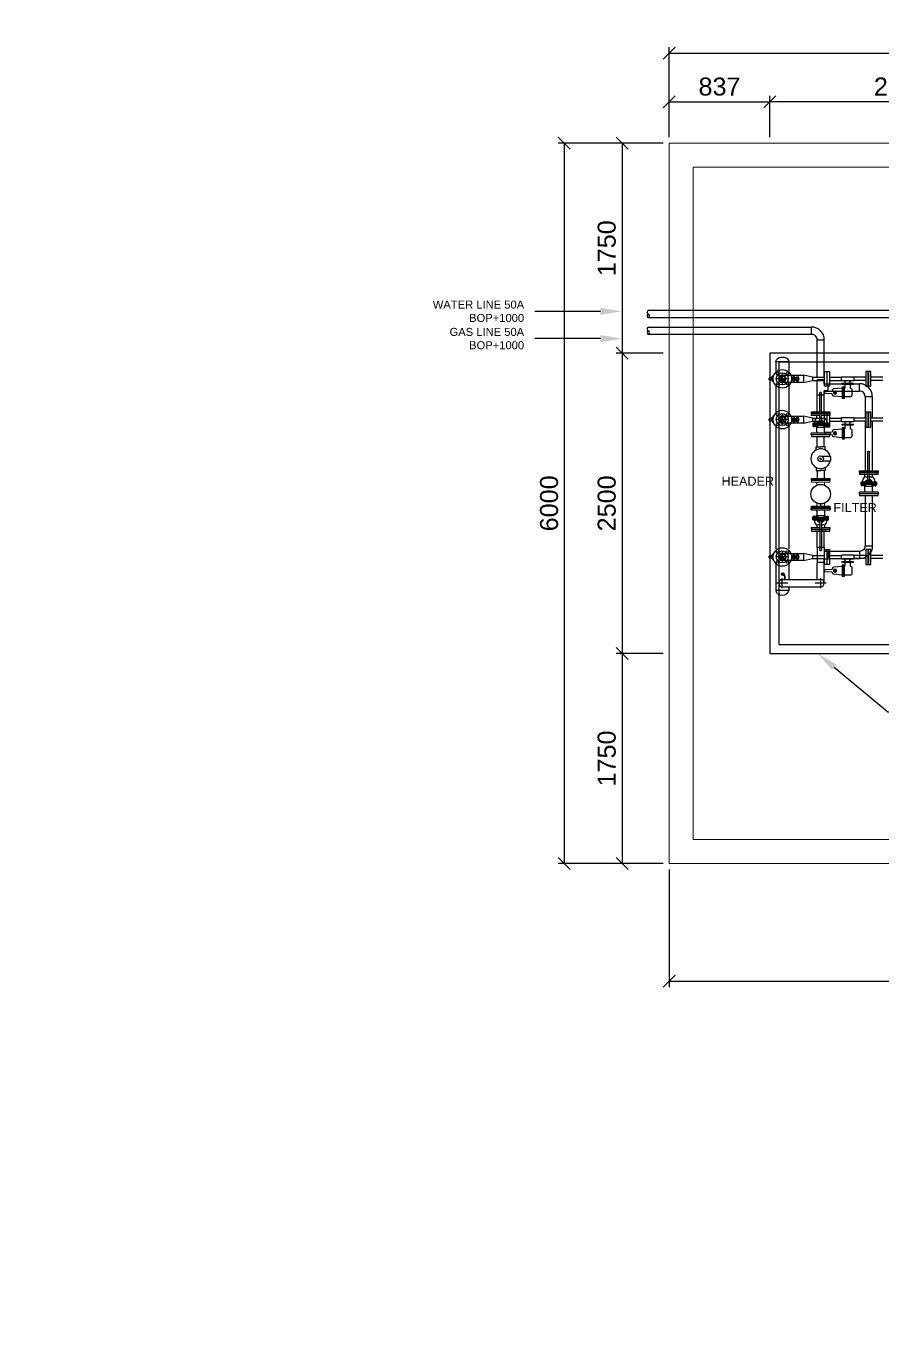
# Model space of a CAD drawing. Extents: x -1041800 to 1211622, y -13029 to 106851.
# Drawn here: x 54158 to 61292, y 14669 to 25609 of the extents above; entities that cross this region are included whole.
import ezdxf
from ezdxf import colors
from ezdxf.entities.mleader import LeaderData, LeaderLine
from ezdxf.math import Vec2, Vec3

# ---------------------------------------------------------------- set-up
doc = ezdxf.new("R2010")
doc.units = 0
doc.header["$MEASUREMENT"] = 0
doc.layers.get('0').update_dxf_attribs({"lineweight": 5})
for name, color, linetype in [('EQUIPMENT', 6, 'Continuous'), ('FF WATER', 72, 'Continuous'), ('VAN', 7, 'Continuous')]:
    doc.layers.add(name, color=color, linetype=linetype)
for name, color, linetype, lineweight in [('LIQUID', 5, 'Continuous', 30), ('SUPPORT', 251, 'Continuous', 5), ('VAPORRIZER', 2, 'Continuous', 30)]:
    doc.layers.add(name, color=color, linetype=linetype, lineweight=lineweight)
doc.styles.get("Standard").update_dxf_attribs({"font": 'arial.ttf'})
doc.dimstyles.new('TL100', dxfattribs={"dimscale": 0, "dimtxt": 200, "dimasz": 100, "dimexe": 50, "dimexo": 50, "dimgap": 50, "dimtad": 1, "dimdec": 0, "dimtxsty": 'Standard', "dimblk": 'OBLIQUE', "dimcen": 2.5, "dimclrd": 6, "dimclre": 6, "dimclrt": 3, "dimadec": 0, "dimazin": 0, "dimtfac": 1, "dimtdec": 0, "dimtmove": 0, "dimatfit": 3, "dimldrblk": 'OBLIQUE', "dimfxl": 1, "dimarcsym": 0})

# ---------------------------------------------------------------- blocks, each defined once
blk = doc.blocks.new('_Oblique')
at = {"color": 0, "linetype": 'ByBlock', "lineweight": -2}
blk.add_line((-0.5, -0.5), (0.5, 0.5), dxfattribs=at)
blk = doc.blocks.new('*D181')
at = {"layer": 'Defpoints', "color": 0, "transparency": 16777216}
for p in [(71514, 25384), (59514, 24635), (71514, 24385)]:
    blk.add_point(p, dxfattribs=at)
at = {"layer": 'VAN', "color": 6, "lineweight": -2, "transparency": 16777216}
for p, q in [((59514, 24685), (59514, 25434)), ((59514, 25384), (71514, 25384)), ((71514, 24435), (71514, 25434))]:
    blk.add_line(p, q, dxfattribs=at)
at = {"layer": 'VAN', "color": 6, "lineweight": -2, "transparency": 16777216, "xscale": 100, "yscale": 100, "zscale": 100, "rotation": 180}
blk.add_blockref('_Oblique', (59514, 25384), dxfattribs=at)
at = {"layer": 'VAN', "color": 6, "lineweight": -2, "transparency": 16777216, "xscale": 100, "yscale": 100, "zscale": 100}
blk.add_blockref('_Oblique', (71514, 25384), dxfattribs=at)
at = {"layer": 'VAN', "color": 3, "transparency": 16777216, "insert": (65514, 25511), "char_height": 150, "attachment_point": 5}
blk.add_mtext('12000', dxfattribs=at)
blk = doc.blocks.new('*D188')
at = {"layer": 'Defpoints', "color": 0, "transparency": 16777216}
for p in [(60351, 24979), (59514, 24635), (60351, 24635)]:
    blk.add_point(p, dxfattribs=at)
at = {"layer": 'VAN', "color": 6, "lineweight": -2, "transparency": 16777216}
for p, q in [((59514, 24685), (59514, 25029)), ((59514, 24979), (60351, 24979)), ((60351, 24685), (60351, 25029))]:
    blk.add_line(p, q, dxfattribs=at)
at = {"layer": 'VAN', "color": 6, "lineweight": -2, "transparency": 16777216, "xscale": 100, "yscale": 100, "zscale": 100, "rotation": 180}
blk.add_blockref('_Oblique', (59514, 24979), dxfattribs=at)
at = {"layer": 'VAN', "color": 6, "lineweight": -2, "transparency": 16777216, "xscale": 100, "yscale": 100, "zscale": 100}
blk.add_blockref('_Oblique', (60351, 24979), dxfattribs=at)
at = {"layer": 'VAN', "color": 3, "transparency": 16777216, "insert": (59932, 25106), "char_height": 150, "attachment_point": 5}
blk.add_mtext('837', dxfattribs=at)
blk = doc.blocks.new('*D190')
at = {"layer": 'Defpoints', "color": 0, "transparency": 16777216}
for p in [(59514, 24635), (59120, 22885), (59514, 22885)]:
    blk.add_point(p, dxfattribs=at)
at = {"layer": 'VAN', "color": 6, "lineweight": -2, "transparency": 16777216}
for p, q in [((59464, 24635), (59070, 24635)), ((59120, 24635), (59120, 22885)), ((59464, 22885), (59070, 22885))]:
    blk.add_line(p, q, dxfattribs=at)
at = {"layer": 'VAN', "color": 6, "lineweight": -2, "transparency": 16777216, "xscale": 100, "yscale": 100, "zscale": 100}
for p, rotation in [((59120, 24635), 90), ((59120, 22885), 270)]:
    blk.add_blockref('_Oblique', p, dxfattribs=dict(at, rotation=rotation))
at = {"layer": 'VAN', "color": 3, "transparency": 16777216, "insert": (58993, 23760), "char_height": 150, "attachment_point": 5, "rotation": 90}
blk.add_mtext('1750', dxfattribs=at)
blk = doc.blocks.new('*D185')
at = {"layer": 'Defpoints', "color": 0, "transparency": 16777216}
for p in [(59514, 22885), (59120, 20385), (59514, 20385)]:
    blk.add_point(p, dxfattribs=at)
at = {"layer": 'VAN', "color": 6, "lineweight": -2, "transparency": 16777216}
for p, q in [((59464, 22885), (59070, 22885)), ((59120, 22885), (59120, 20385)), ((59464, 20385), (59070, 20385))]:
    blk.add_line(p, q, dxfattribs=at)
at = {"layer": 'VAN', "color": 6, "lineweight": -2, "transparency": 16777216, "xscale": 100, "yscale": 100, "zscale": 100}
for p, rotation in [((59120, 22885), 90), ((59120, 20385), 270)]:
    blk.add_blockref('_Oblique', p, dxfattribs=dict(at, rotation=rotation))
at = {"layer": 'VAN', "color": 3, "transparency": 16777216, "insert": (58993, 21635), "char_height": 150, "attachment_point": 5, "rotation": 90}
blk.add_mtext('2500', dxfattribs=at)
blk = doc.blocks.new('*D186')
at = {"layer": 'Defpoints', "color": 0, "transparency": 16777216}
for p in [(59514, 20385), (59120, 18635), (59514, 18635)]:
    blk.add_point(p, dxfattribs=at)
at = {"layer": 'VAN', "color": 6, "lineweight": -2, "transparency": 16777216}
for p, q in [((59464, 20385), (59070, 20385)), ((59120, 20385), (59120, 18635)), ((59464, 18635), (59070, 18635))]:
    blk.add_line(p, q, dxfattribs=at)
at = {"layer": 'VAN', "color": 6, "lineweight": -2, "transparency": 16777216, "xscale": 100, "yscale": 100, "zscale": 100}
for p, rotation in [((59120, 20385), 90), ((59120, 18635), 270)]:
    blk.add_blockref('_Oblique', p, dxfattribs=dict(at, rotation=rotation))
at = {"layer": 'VAN', "color": 3, "transparency": 16777216, "insert": (58993, 19510), "char_height": 150, "attachment_point": 5, "rotation": 90}
blk.add_mtext('1750', dxfattribs=at)
blk = doc.blocks.new('*D191')
at = {"layer": 'Defpoints', "color": 0, "transparency": 16777216}
for p in [(59514, 24635), (58639, 18635), (59514, 18635)]:
    blk.add_point(p, dxfattribs=at)
at = {"layer": 'VAN', "color": 6, "lineweight": -2, "transparency": 16777216}
for p, q in [((59464, 24635), (58589, 24635)), ((58639, 24635), (58639, 18635)), ((59464, 18635), (58589, 18635))]:
    blk.add_line(p, q, dxfattribs=at)
at = {"layer": 'VAN', "color": 6, "lineweight": -2, "transparency": 16777216, "xscale": 100, "yscale": 100, "zscale": 100}
for p, rotation in [((58639, 24635), 90), ((58639, 18635), 270)]:
    blk.add_blockref('_Oblique', p, dxfattribs=dict(at, rotation=rotation))
at = {"layer": 'VAN', "color": 3, "transparency": 16777216, "insert": (58513, 21635), "char_height": 150, "attachment_point": 5, "rotation": 90}
blk.add_mtext('6000', dxfattribs=at)
blk = doc.blocks.new('REGULATOR')
at = {"layer": 'LIQUID'}
h = blk.add_hatch(dxfattribs=at)
h.set_pattern_fill('NET', color=0, scale=20, style=0)
edge = h.paths.add_edge_path()
edge.add_arc((401196, 342335), 12.2, 0, 360)
at = {"layer": 'LIQUID', "color": 0}
for p, q in [((401109, 342339), (401109, 342332)), ((401169, 342346), (401113, 342344)), ((401169, 342324), (401113, 342327)), ((401174, 342355), (401174, 342351)), ((401254, 342371), (401183, 342365)), ((401264, 342381), (401264, 342289)), ((401325, 342371), (401274, 342371)), ((401335, 342308), (401335, 342361)), ((401174, 342315), (401174, 342319)), ((401254, 342299), (401183, 342305)), ((401352, 342238), (401249, 342238)), ((401249, 342238), (401249, 342204)), ((401278, 342298), (401274, 342298)), ((401283, 342258), (401276, 342238)), ((401278, 342268), (401278, 342298)), ((401294, 342268), (401294, 342258)), ((401306, 342268), (401306, 342258)), ((401317, 342258), (401324, 342238)), ((401322, 342268), (401322, 342298)), ((401325, 342298), (401322, 342298)), ((401352, 342204), (401352, 342238)), ((401249, 342204), (401352, 342204))]:
    blk.add_line(p, q, dxfattribs=at)
for points in [[(401274, 342289), (401254, 342289), (401254, 342381), (401274, 342381)], [(401255, 342258), (401345, 342258), (401345, 342268), (401255, 342268)]]:
    blk.add_lwpolyline(points, close=True, dxfattribs=at)
for radius in [12.7, 12.2]:
    blk.add_circle((401196, 342335), radius, dxfattribs=at)
for centre, radius, start, end in [((401114, 342339), 5, 92.7986, 180), ((401114, 342332), 5, 180, 267.2014), ((401169, 342351), 5, 272.7986, 0), ((401184, 342355), 10, 94.641, 180), ((401325, 342361), 10, 0, 90), ((401169, 342319), 5, 0, 87.2014), ((401184, 342315), 10, 180, 265.359), ((401325, 342308), 10, 270, 0)]:
    blk.add_arc(centre, radius, start, end, dxfattribs=at)
blk = doc.blocks.new('50X20')
at = {"layer": 'VAN', "color": 0}
for p, q in [((405869, 314213), (405869, 314153)), ((405945, 314196), (405869, 314213)), ((405869, 314153), (405945, 314169)), ((405945, 314196), (405945, 314169))]:
    blk.add_line(p, q, dxfattribs=at)
blk = doc.blocks.new('GB-A50S')
at = {"color": 0, "linetype": 'ByBlock'}
for p, q in [((-2, 50), (0, 50)), ((-2, 50), (-2, -50)), ((14, 78), (0, 78)), ((0, 78), (0, -78)), ((14, 78), (14, -78)), ((24, 32), (16, 33)), ((24, 32), (58, 32)), ((63, -27), (63, 27)), ((66, 60), (70, 60)), ((66, 52), (66, 60)), ((66, 59), (70, 59)), ((66, 53), (70, 53)), ((66, 52), (70, 52)), ((66, 28), (66, 36)), ((66, 36), (70, 36)), ((66, 35), (70, 35)), ((66, 29), (70, 29)), ((66, 28), (70, 28)), ((70, 51), (70, 62)), ((70, 26), (70, 38)), ((77, 64), (71, 64)), ((71, 60), (77, 60)), ((77, 53), (71, 53)), ((71, 49), (77, 49)), ((77, 40), (71, 40)), ((71, 36), (77, 36)), ((77, 28), (71, 28)), ((71, 25), (77, 25)), ((97, 66), (77, 66)), ((77, 66), (77, -66)), ((86, 5), (82, 9)), ((87, 66), (87, 22)), ((87, 22), (91, 22)), ((87, -2), (87, 2)), ((101, 7), (94, 0)), ((94, 0), (101, -7)), ((97, 66), (97, 26)), ((108, 0), (101, 7)), ((101, -7), (108, 0)), ((107, 24), (115, 12)), ((111, 8), (348, 8)), ((115, 12), (115, 8)), ((139, 8), (139, 27)), ((142, 32), (150, 32)), ((150, 32), (158, 33)), ((160, 78), (174, 78)), ((160, 78), (160, 8)), ((174, 78), (174, 8)), ((176, 50), (174, 50)), ((176, 50), (176, 8)), ((351, 5), (351, -5)), ((0, -50), (-2, -50)), ((0, -78), (14, -78)), ((24, -32), (16, -33)), ((24, -32), (58, -32)), ((66, -28), (70, -28)), ((66, -28), (66, -36)), ((66, -29), (70, -29)), ((66, -35), (70, -35)), ((66, -36), (70, -36)), ((66, -52), (66, -60)), ((66, -52), (70, -52)), ((66, -53), (70, -53)), ((66, -59), (70, -59)), ((66, -60), (70, -60)), ((70, -26), (70, -38)), ((70, -51), (70, -62)), ((71, -25), (77, -25)), ((77, -28), (71, -28)), ((71, -36), (77, -36)), ((77, -40), (71, -40)), ((71, -49), (77, -49)), ((77, -53), (71, -53)), ((71, -60), (77, -60)), ((77, -64), (71, -64)), ((97, -66), (77, -66)), ((86, -5), (82, -9)), ((87, -22), (91, -22)), ((87, -22), (87, -66)), ((97, -26), (97, -66)), ((107, -24), (115, -12)), ((111, -8), (348, -8)), ((115, -8), (115, -12)), ((139, -27), (139, -8)), ((142, -32), (150, -32)), ((150, -32), (158, -33)), ((160, -8), (160, -78)), ((174, -78), (160, -78)), ((174, -8), (174, -78)), ((174, -50), (176, -50)), ((176, -8), (176, -50))]:
    blk.add_line(p, q, dxfattribs=at)
for points in [[(106, 20), (104, 16), (98, 16), (96, 20), (98, 24), (104, 24)], [(106, -20), (104, -16), (98, -16), (96, -20), (98, -24), (104, -24)]]:
    blk.add_lwpolyline(points, close=True, dxfattribs=at)
for centre, radius in [((87, 14), 3.13), ((101, 20), 4.38), ((87, -14), 3.13), ((101, -20), 4.38)]:
    blk.add_circle(centre, radius, dxfattribs=at)
for centre, radius, start, end in [((17, 36), 3, 180, 260), ((58, 37), 5, 270, 339.4448), ((72, 32), 10, 90.1658, 159.4448), ((81, 56), 10.1, 158.1345, 201.8655), ((81, 32), 10.1, 158.1345, 201.8655), ((73, 62), 2.79, 137.7545, 222.2455), ((73, 51), 2.79, 137.7545, 222.2455), ((73, 38), 2.79, 137.7545, 222.2455), ((73, 26), 2.79, 137.7545, 222.2455), ((72, 47), 5, 270.1658, 0), ((87, 14), 7.5, 90, 225), ((83, 2), 4, 0, 45), ((101, 0), 13.1, 37.555, 322.445), ((91, 25), 3.75, 270, 331.3602), ((101, 20), 7.5, 30, 151.3602), ((102, 55), 5, 180.002, 268.9582), ((101, 0), 50, 42.2779, 88.9582), ((142, 37), 5, 222.2779, 270), ((157, 36), 3, 280, 0), ((348, 5), 3, 0, 90), ((17, -36), 3, 100, 180), ((58, -37), 5, 20.5552, 90), ((72, -32), 10, 200.5552, 269.8342), ((81, -32), 10.1, 158.1345, 201.8655), ((81, -56), 10.1, 158.1345, 201.8655), ((73, -26), 2.79, 137.7545, 222.2455), ((73, -38), 2.79, 137.7545, 222.2455), ((73, -51), 2.79, 137.7545, 222.2455), ((73, -62), 2.79, 137.7545, 222.2455), ((72, -47), 5, 0, 89.8342), ((87, -14), 7.5, 135, 270), ((83, -2), 4, 315, 0), ((91, -25), 3.75, 28.6398, 90), ((101, -20), 7.5, 208.6398, 330), ((102, -55), 5, 91.0418, 179.9975), ((101, 0), 50, 271.0418, 317.7221), ((142, -37), 5, 90, 137.7221), ((157, -36), 3, 0, 80), ((348, -5), 3, 270, 0)]:
    blk.add_arc(centre, radius, start, end, dxfattribs=at)
blk = doc.blocks.new('GB-A50P')
at = {"color": 0, "linetype": 'ByBlock'}
for p, q in [((-28, 72), (-28, 76)), ((-15, 76), (-28, 76)), ((-25, 76), (-25, 80)), ((-15, 76), (-25, 76)), ((-16, 80), (-24, 80)), ((-23, 80), (-23, 76)), ((-17, 76), (-17, 80)), ((-15, 80), (-15, 76)), ((-13, 78), (-13, 93)), ((-8, 93), (-13, 93)), ((13, 78), (-13, 78)), ((-8, 106), (-8, 87)), ((-6, 108), (6, 108)), ((-6, 102), (6, 102)), ((-6, 85), (6, 85)), ((8, 106), (8, 87)), ((13, 93), (8, 93)), ((13, 78), (13, 93)), ((15, 80), (15, 76)), ((28, 76), (15, 76)), ((15, 76), (25, 76)), ((16, 80), (24, 80)), ((17, 76), (17, 80)), ((23, 80), (23, 76)), ((25, 76), (25, 80)), ((28, 72), (28, 76))]:
    blk.add_line(p, q, dxfattribs=at)
for centre, radius in [((0, 0), 77.5), ((-42, 42), 9.5), ((0, 0), 50), ((0, 0), 25), ((42, 42), 9.5), ((-42, -42), 9.5), ((42, -42), 9.5)]:
    blk.add_circle(centre, radius, dxfattribs=at)
for centre, radius, start, end in [((-24, 78), 1.95, 49.7398, 130.2602), ((-20, 73), 7.12, 69.2291, 110.7709), ((-16, 78), 1.95, 49.7398, 130.2602), ((-6, 106), 2, 90, 180), ((-6, 104), 2, 180, 270), ((-6, 87), 2, 180, 270), ((6, 106), 2, 0, 90), ((6, 104), 2, 270, 0), ((6, 87), 2, 270, 0), ((16, 78), 1.95, 49.7398, 130.2602), ((20, 73), 7.12, 69.2291, 110.7709), ((24, 78), 1.95, 49.7398, 130.2602)]:
    blk.add_arc(centre, radius, start, end, dxfattribs=at)
blk = doc.blocks.new('50A SECTION')
at = {"layer": 'VAN'}
h = blk.add_hatch(dxfattribs=at)
h.set_pattern_fill('ANSI31', color=0, scale=50, style=0)
h.paths.add_polyline_path([(405886, 314883, -1), (405886, 314913, 0.414214), (405856, 314883)])
h.paths.add_polyline_path([(405886, 314883), (405856, 314883, 0.414214), (405886, 314853)])
h.paths.add_polyline_path([(405886, 314853, 1), (405886, 314883)])
at = {"layer": 'VAN', "color": 0}
for p, q in [((405932, 314883), (405839, 314883)), ((405886, 314841), (405886, 314925))]:
    blk.add_line(p, q, dxfattribs=at)
blk.add_circle((405886, 314883), 30, dxfattribs=at)
for centre, radius, start, end in [((405886, 314883), 30, 0, 180), ((405886, 314898), 15, 90, 270), ((405886, 314868), 15, 270, 90)]:
    blk.add_arc(centre, radius, start, end, dxfattribs=at)
blk = doc.blocks.new('A$C05497761')
at = {"layer": 'VAN'}
for points in [[(415, -22), (415, 38, 0.414214), (308, -68, 0.414214)], [(415, -22, 0.414214), (369, -68), (308, -68)]]:
    blk.add_lwpolyline(points, format="xyb", dxfattribs=at)
blk = doc.blocks.new('TEE 50A')
at = {"layer": 'VAN', "color": 0}
for p, q in [((405986, 315047), (405986, 314987)), ((405986, 315047), (406018, 315047)), ((406018, 314987), (405986, 314987)), ((406018, 315081), (406078, 315081)), ((406018, 315081), (406018, 315047)), ((406018, 314954), (406018, 314987)), ((406078, 315081), (406078, 314954)), ((406018, 314954), (406078, 314954))]:
    blk.add_line(p, q, dxfattribs=at)
blk = doc.blocks.new('STOP TOP VIEW')
at = {"layer": 'EQUIPMENT'}
for p, q in [((431181, 327748), (431181, 327741)), ((431181, 327741), (431183, 327741)), ((431183, 327741), (431249, 327741)), ((431194, 327748), (431194, 327741)), ((431200, 327748), (431200, 327741)), ((431204, 327727), (431204, 327704)), ((431204, 327727), (431238, 327727)), ((431244, 327724), (431205, 327724)), ((431205, 327724), (431205, 327710)), ((431205, 327710), (431207, 327710)), ((431207, 327689), (431207, 327710)), ((431242, 327710), (431207, 327710)), ((431208, 327733), (431208, 327728)), ((431208, 327728), (431241, 327728)), ((431238, 327735), (431210, 327735)), ((431222, 327735), (431222, 327741)), ((431227, 327735), (431227, 327741)), ((431238, 327741), (431266, 327741)), ((431238, 327728), (431241, 327728)), ((431238, 327727), (431244, 327727)), ((431241, 327728), (431241, 327733)), ((431244, 327710), (431242, 327710)), ((431242, 327710), (431242, 327689)), ((431244, 327727), (431244, 327704)), ((431244, 327724), (431244, 327710)), ((431249, 327748), (431249, 327741)), ((431254, 327748), (431254, 327741)), ((431267, 327741), (431266, 327741)), ((431267, 327748), (431267, 327741))]:
    blk.add_line(p, q, dxfattribs=at)
blk.add_lwpolyline([(431207, 327701), (431200, 327689), (431212, 327669), (431236, 327669), (431248, 327689), (431242, 327701)], dxfattribs=at)
for centre, radius, start, end in [((431188, 327748), 6.48, 108.2189, 180), ((431224, 327638), 123, 71.7811, 108.2189), ((431224, 327689), 24.6, 135.2778, 44.7222), ((431224, 327689), 20.7, 147.5383, 32.4617), ((431224, 327689), 17.5, 0, 180), ((431224, 327689), 17.5, 180, 0), ((431211, 327731), 3.5, 100.6799, 150.5765), ((431224, 327638), 123, 71.7811, 83.4111), ((431238, 327731), 3.5, 29.4235, 79.3201), ((431261, 327748), 6.48, 0, 71.7811)]:
    blk.add_arc(centre, radius, start, end, dxfattribs=at)
blk = doc.blocks.new('BALL VV 15A')
at = {"layer": 'EQUIPMENT'}
for p, q in [((415298, 286257), (415270, 286257)), ((415298, 286256), (415270, 286256)), ((415300, 286255), (415302, 286250)), ((415301, 286255), (415304, 286251)), ((415305, 286250), (415310, 286250)), ((415305, 286250), (415305, 286250)), ((415305, 286249), (415305, 286247)), ((415305, 286246), (415306, 286245)), ((415318, 286250), (415306, 286250)), ((415318, 286248), (415306, 286248)), ((415306, 286242), (415306, 286244)), ((415307, 286251), (415318, 286251)), ((415307, 286250), (415307, 286251)), ((415308, 286251), (415307, 286251)), ((415308, 286251), (415317, 286251)), ((415308, 286250), (415308, 286251)), ((415309, 286248), (415309, 286245)), ((415316, 286248), (415309, 286248)), ((415310, 286252), (415310, 286250)), ((415310, 286250), (415310, 286250)), ((415315, 286250), (415310, 286250)), ((415310, 286250), (415315, 286250)), ((415310, 286250), (415315, 286250)), ((415310, 286248), (415310, 286248)), ((415311, 286252), (415311, 286250)), ((415312, 286252), (415311, 286252)), ((415311, 286252), (415311, 286252)), ((415314, 286252), (415311, 286252)), ((415311, 286252), (415314, 286252)), ((415312, 286252), (415312, 286252)), ((415314, 286252), (415312, 286252)), ((415313, 286250), (415312, 286250)), ((415313, 286250), (415313, 286250)), ((415314, 286252), (415314, 286250)), ((415314, 286252), (415314, 286252)), ((415314, 286252), (415314, 286252)), ((415314, 286252), (415314, 286252)), ((415315, 286250), (415315, 286252)), ((415315, 286250), (415315, 286250)), ((415315, 286250), (415320, 286250)), ((415315, 286248), (415315, 286248)), ((415316, 286248), (415316, 286245)), ((415317, 286250), (415317, 286251)), ((415317, 286251), (415318, 286251)), ((415318, 286250), (415318, 286251)), ((415318, 286250), (415318, 286248)), ((415320, 286246), (415319, 286245)), ((415319, 286242), (415319, 286244)), ((415320, 286250), (415320, 286247))]:
    blk.add_line(p, q, dxfattribs=at)
blk.add_lwpolyline([(415309, 286244), (415305, 286240), (415305, 286234), (415309, 286229), (415316, 286229), (415320, 286234), (415320, 286240), (415316, 286244)], close=True, dxfattribs=at)
for radius in [8.02, 7.5, 4.65]:
    blk.add_circle((415313, 286237), radius, dxfattribs=at)
for centre, radius, start, end in [((415270, 286256), 0.844, 90, 270), ((415298, 286253), 4.22, 30, 90), ((415298, 286254), 2.11, 30, 90), ((415306, 286252), 3.8, 210, 270), ((415306, 286252), 2.11, 210, 270), ((415306, 286247), 1, 180, 225), ((415305, 286244), 1, 0, 45), ((415313, 286237), 5.25, 258.3913, 192.5449), ((415308, 286245), 1, 299.0301, 0), ((415311, 286251), 0.883, 48.9541, 131.0459), ((415313, 286248), 3.8, 70.5288, 109.4712), ((415314, 286251), 0.883, 48.9541, 131.0459), ((415317, 286245), 1, 180, 240.9699), ((415320, 286244), 1, 135, 180), ((415319, 286247), 1, 315, 0)]:
    blk.add_arc(centre, radius, start, end, dxfattribs=at)
blk = doc.blocks.new('*D187')
at = {"layer": 'Defpoints', "color": 0, "transparency": 16777216}
for p in [(60351, 24979), (60351, 24635), (62551, 24635)]:
    blk.add_point(p, dxfattribs=at)
at = {"layer": 'VAN', "color": 6, "lineweight": -2, "transparency": 16777216}
for p, q in [((60351, 24685), (60351, 25029)), ((62551, 24979), (60351, 24979)), ((62551, 24685), (62551, 25029))]:
    blk.add_line(p, q, dxfattribs=at)
at = {"layer": 'VAN', "color": 6, "lineweight": -2, "transparency": 16777216, "xscale": 100, "yscale": 100, "zscale": 100, "rotation": 180}
blk.add_blockref('_Oblique', (60351, 24979), dxfattribs=at)
at = {"layer": 'VAN', "color": 6, "lineweight": -2, "transparency": 16777216, "xscale": 100, "yscale": 100, "zscale": 100}
blk.add_blockref('_Oblique', (62551, 24979), dxfattribs=at)
at = {"layer": 'VAN', "color": 3, "transparency": 16777216, "insert": (61451, 25106), "char_height": 150, "attachment_point": 5}
blk.add_mtext('2200', dxfattribs=at)
blk = doc.blocks.new('*D192')
at = {"layer": 'Defpoints', "color": 0, "transparency": 16777216}
for p in [(66514, 18835), (59514, 18635), (66514, 17655)]:
    blk.add_point(p, dxfattribs=at)
at = {"layer": 'VAN', "color": 6, "lineweight": -2, "transparency": 16777216}
for p, q in [((66514, 18785), (66514, 17605)), ((59514, 18585), (59514, 17605)), ((59514, 17655), (66514, 17655))]:
    blk.add_line(p, q, dxfattribs=at)
at = {"layer": 'VAN', "color": 6, "lineweight": -2, "transparency": 16777216, "xscale": 100, "yscale": 100, "zscale": 100, "rotation": 180}
blk.add_blockref('_Oblique', (59514, 17655), dxfattribs=at)
at = {"layer": 'VAN', "color": 6, "lineweight": -2, "transparency": 16777216, "xscale": 100, "yscale": 100, "zscale": 100}
blk.add_blockref('_Oblique', (66514, 17655), dxfattribs=at)
at = {"layer": 'VAN', "color": 3, "transparency": 16777216, "insert": (63014, 17781), "char_height": 150, "attachment_point": 5}
blk.add_mtext('7000', dxfattribs=at)

msp = doc.modelspace()

# ---------------------------------------------------------------- linework, layer by layer
at = {"color": 0, "linetype": 'ByBlock'}
for p, q in [((60782.7, 21826.7), (60697.2, 21826.7)), ((60697.2, 21826.7), (60697.2, 21812.7)), ((60782.7, 21812.7), (60697.2, 21812.7)), ((60766.7, 21828.7), (60724.7, 21828.7)), ((60724.7, 21826.7), (60724.7, 21828.7)), ((60742.7, 21802.7), (60741.4, 21810.2)), ((60742.7, 21787), (60742.7, 21802.7)), ((60824.7, 21828.7), (60782.7, 21828.7)), ((60852.2, 21826.7), (60782.7, 21826.7)), ((60852.2, 21812.7), (60782.7, 21812.7)), ((60806.7, 21802.7), (60808, 21810.2)), ((60806.7, 21787), (60806.7, 21802.7)), ((60824.7, 21828.7), (60824.7, 21826.7)), ((60852.2, 21812.7), (60852.2, 21826.7)), ((60697.2, 21596.7), (60697.2, 21610.7)), ((60852.2, 21610.7), (60697.2, 21610.7)), ((60852.2, 21596.7), (60697.2, 21596.7)), ((60724.7, 21596.7), (60724.7, 21594.7)), ((60824.7, 21594.7), (60724.7, 21594.7)), ((60742.7, 21620.7), (60741.4, 21613.2)), ((60742.7, 21620.7), (60742.7, 21636.4)), ((60806.7, 21620.7), (60806.7, 21636.4)), ((60806.7, 21620.7), (60808, 21613.2)), ((60824.7, 21594.7), (60824.7, 21596.7)), ((60852.2, 21610.7), (60852.2, 21596.7))]:
    msp.add_line(p, q, dxfattribs=at)
for centre, start, end in [((60738.4, 21809.7), 10, 90), ((60811, 21809.7), 90, 170), ((60738.4, 21613.7), 270, 350), ((60811, 21613.7), 190, 270)]:
    msp.add_arc(centre, 3, start, end, dxfattribs=at)
at = {"layer": 'EQUIPMENT'}
for p, q in [((60572, 22656), (60572, 22689)), ((60573.3, 22654.7), (60573.3, 22690.3)), ((60573.3, 22689), (60588.2, 22689)), ((60573.3, 22655.9), (60588.2, 22655.9)), ((60589.5, 22657.2), (60589.5, 22687.8)), ((60572, 22316), (60572, 22349)), ((60573.3, 22314.7), (60573.3, 22350.3)), ((60573.3, 22349), (60588.2, 22349)), ((60589.5, 22317.2), (60589.5, 22347.8)), ((60573.3, 22315.9), (60588.2, 22315.9)), ((60572, 21172), (60572, 21205)), ((60573.3, 21170.7), (60573.3, 21206.3)), ((60573.3, 21205), (60588.2, 21205)), ((60573.3, 21171.9), (60588.2, 21171.9)), ((60589.5, 21173.2), (60589.5, 21203.8))]:
    msp.add_line(p, q, dxfattribs=at)
for centre, start, end in [((60573.3, 22689), 90, 180), ((60573.3, 22656), 180, 270), ((60588.2, 22687.8), 0, 90), ((60588.2, 22657.2), 270, 0), ((60573.3, 22349), 90, 180), ((60588.2, 22347.8), 0, 90), ((60573.3, 22316), 180, 270), ((60588.2, 22317.2), 270, 0), ((60573.3, 21205), 90, 180), ((60573.3, 21172), 180, 270), ((60588.2, 21203.8), 0, 90), ((60588.2, 21173.2), 270, 0)]:
    msp.add_arc(centre, 1.3, start, end, dxfattribs=at)
at = {"layer": 'FF WATER'}
for p, q in [((61384.5, 23241.1), (59339.2, 23241.1)), ((61384.6, 23180.6), (59339.2, 23180.6))]:
    msp.add_line(p, q, dxfattribs=at)
at = {"layer": 'LIQUID', "color": 0}
for points in [[(60826, 22610.2), (60807.3, 22610.2), (60807.3, 22734.8), (60826, 22734.8)], [(60847.7, 22610.2), (60829, 22610.2), (60829, 22734.8), (60847.7, 22734.8)], [(61150.7, 22610.2), (61169.4, 22610.2), (61169.4, 22734.8), (61150.7, 22734.8)], [(61172.4, 22610.2), (61191.1, 22610.2), (61191.1, 22734.8), (61172.4, 22734.8)], [(60826, 22270.2), (60807.3, 22270.2), (60807.3, 22394.8), (60826, 22394.8)], [(60847.7, 22270.2), (60829, 22270.2), (60829, 22394.8), (60847.7, 22394.8)], [(61150.7, 22270.2), (61169.4, 22270.2), (61169.4, 22394.8), (61150.7, 22394.8)], [(61172.4, 22270.2), (61191.1, 22270.2), (61191.1, 22394.8), (61172.4, 22394.8)], [(60826, 21126.2), (60807.3, 21126.2), (60807.3, 21250.8), (60826, 21250.8)], [(60847.7, 21126.2), (60829, 21126.2), (60829, 21250.8), (60847.7, 21250.8)], [(61150.7, 21126.2), (61169.4, 21126.2), (61169.4, 21250.8), (61150.7, 21250.8)], [(61172.4, 21126.2), (61191.1, 21126.2), (61191.1, 21250.8), (61172.4, 21250.8)]]:
    msp.add_lwpolyline(points, close=True, dxfattribs=at)
at = {"layer": 'SUPPORT', "color": 252, "lineweight": 5}
msp.add_lwpolyline([(59513.6, 18634.9), (71513.6, 18634.9), (71513.6, 24634.9), (59513.6, 24634.9)], close=True, dxfattribs=at)
msp.add_lwpolyline([(61763.8, 24434.9), (59713.6, 24434.9), (59713.6, 18834.9), (66513.6, 18834.9)], dxfattribs=at)
at = {"layer": 'VAN', "color": 0}
for p, q in [((60484.8, 22815.1), (60400.9, 22815.1)), ((60508.6, 22815.1), (60484.8, 22815.1)), ((60736.4, 22079), (60736.4, 22104.7)), ((60736.4, 22104.7), (60774.7, 22104.7)), ((60813, 22104.7), (60774.7, 22104.7)), ((60813, 22079), (60813, 22104.7)), ((60736.4, 21934.3), (60736.4, 21908.6)), ((60736.4, 21908.6), (60774.7, 21908.6)), ((60813, 21908.6), (60774.7, 21908.6)), ((60813, 21934.3), (60813, 21908.6)), ((60774.7, 21610.7), (60774.7, 21629.8)), ((60454.8, 20928.5), (60454.8, 21012)), ((60774.7, 20928.5), (60774.7, 21012)), ((60508.6, 20909.9), (60400.9, 20909.9)), ((60501.6, 20970.2), (60408, 20970.2)), ((60821.5, 20970.2), (60727.9, 20970.2))]:
    msp.add_line(p, q, dxfattribs=at)
at = {"layer": 'VAN', "color": 8}
for points in [[(62550.9, 22884.9), (60350.9, 22884.9), (60350.9, 20384.9), (62550.9, 20384.9)], [(62475.9, 22809.9), (60425.9, 22809.9), (60425.9, 20459.9), (62475.9, 20459.9)]]:
    msp.add_lwpolyline(points, close=True, dxfattribs=at)
at = {"layer": 'VAN', "color": 0}
for points in [[(60697.2, 22396.7), (60852.2, 22396.7), (60852.2, 22382.7), (60697.2, 22382.7)], [(60697.2, 22190.7), (60852.2, 22190.7), (60852.2, 22204.7), (60697.2, 22204.7)], [(61097.2, 21905.7), (61252.2, 21905.7), (61252.2, 21891.7), (61097.2, 21891.7)], [(60697.2, 21842.7), (60852.2, 21842.7), (60852.2, 21828.7), (60697.2, 21828.7)], [(61097.2, 21699.7), (61252.2, 21699.7), (61252.2, 21713.7), (61097.2, 21713.7)], [(60697.2, 21610.7), (60852.2, 21610.7), (60852.2, 21596.7), (60697.2, 21596.7)], [(60697.2, 21580.7), (60852.2, 21580.7), (60852.2, 21594.7), (60697.2, 21594.7)], [(60697.2, 21404.7), (60852.2, 21404.7), (60852.2, 21418.7), (60697.2, 21418.7)]]:
    msp.add_lwpolyline(points, close=True, dxfattribs=at)
msp.add_lwpolyline([(60790.5, 21989), (60859.3, 21989), (60859.3, 22024.4), (60790.5, 22024.4)], dxfattribs=at)
for centre, radius in [((60774.7, 22006.7), 23.7), ((60774.7, 22006.7), 5.47), ((60774.7, 21711.7), 81.8)]:
    msp.add_circle(centre, radius, dxfattribs=at)
for centre, radius, start, end in [((60454.8, 22672.5), 30, 90, 270), ((60454.8, 22332.5), 30, 90, 270), ((60774.7, 22006.7), 81.8, 12.50197, 347.49803), ((60454.8, 21188.5), 30, 90, 270), ((60454.8, 20970.2), 30, 90, 180), ((60774.7, 20970.2), 30, 0, 90)]:
    msp.add_arc(centre, radius, start, end, dxfattribs=at)
at = {"layer": 'VAN', "color": 0, "extrusion": (0, 0, -1)}
for start_param, end_param in [(3.1415927, 5.3031764), (5.3031764, 6.2831853)]:
    msp.add_ellipse((60454.8, 22815.1), major_axis=(53.9, 0), ratio=0.7177308, start_param=start_param, end_param=end_param, dxfattribs=at)
at = {"layer": 'VAN', "color": 0}
msp.add_ellipse((60454.8, 20909.9), major_axis=(53.9, 0), ratio=0.7177308, start_param=3.1415927, end_param=6.2831853, dxfattribs=at)
at = {"layer": 'VAPORRIZER', "color": 2}
for p, q in [((59339.2, 23103), (60698.8, 23103)), ((59338.3, 23043), (60698.8, 23043)), ((60744.7, 22686), (60744.7, 22997.2)), ((60804.7, 22686), (60804.7, 22997.2)), ((60400.9, 22815.1), (60400.9, 22735)), ((60508.6, 22815.1), (60508.6, 22735)), ((60454.8, 22702.5), (60630.8, 22702.5)), ((60706.8, 22686), (60806.8, 22686)), ((60706.8, 22659), (60806.8, 22659)), ((60744.7, 22400.7), (60744.7, 22664.4)), ((60744.7, 22396.7), (60744.7, 22650.4)), ((60804.7, 22630.7), (60804.7, 22664.4)), ((60847.7, 22686), (60947.7, 22686)), ((60847.7, 22659), (60947.7, 22659)), ((61150.7, 22686), (61050.7, 22686)), ((61150.7, 22659), (61050.7, 22659)), ((61291.6, 22686), (61191.1, 22686)), ((61291.6, 22659), (61191.1, 22659)), ((60400.9, 22615.1), (60400.9, 22388.2)), ((60630.8, 22642.5), (60454.8, 22642.5)), ((60508.6, 22615.1), (60508.6, 22388.2)), ((60804.7, 22630.7), (61098.3, 22630.7)), ((60804.7, 22396.7), (60804.7, 22570.7)), ((60804.7, 22570.7), (61098.3, 22570.7)), ((61144.7, 22524.7), (61144.7, 22346)), ((61204.7, 22524.7), (61204.7, 22346)), ((60454.8, 22362.5), (60630.8, 22362.5)), ((60706.8, 22346), (60806.8, 22346)), ((60706.8, 22319), (60806.8, 22319)), ((60847.7, 22346), (60947.7, 22346)), ((60847.7, 22319), (60947.7, 22319)), ((61150.7, 22346), (61050.7, 22346)), ((61150.7, 22319), (61050.7, 22319)), ((61144.7, 22319), (61144.7, 21905.7)), ((61291.6, 22346), (61191.1, 22346)), ((61291.6, 22319), (61191.1, 22319)), ((61204.7, 22319), (61204.7, 21905.7)), ((60400.9, 22281.9), (60400.9, 21257.7)), ((60630.8, 22302.5), (60454.8, 22302.5)), ((60508.6, 22281.9), (60508.6, 21257.7)), ((60744.7, 22104.7), (60744.7, 22190.7)), ((60804.7, 22104.7), (60804.7, 22190.7)), ((60744.7, 21908.6), (60744.7, 21842.7)), ((60804.7, 21908.6), (60804.7, 21842.7)), ((61144.7, 21695.7), (61144.7, 21280.6)), ((61204.7, 21695.7), (61204.7, 21280.6)), ((60744.7, 21267.9), (60744.7, 21400.7)), ((60804.7, 21267.9), (60804.7, 21400.7)), ((61098.3, 21234.7), (60836.5, 21234.7)), ((60400.9, 21132.7), (60400.9, 20952.6)), ((60454.8, 21218.5), (60630.8, 21218.5)), ((60630.8, 21158.5), (60454.8, 21158.5)), ((60508.6, 21132.7), (60508.6, 21000.2)), ((60706.8, 21202), (60806.8, 21202)), ((60706.8, 21175), (60806.8, 21175)), ((60744.7, 21000.2), (60744.7, 21140.9)), ((60804.7, 20970.2), (60804.7, 21140.9)), ((61098.3, 21174.2), (60836.5, 21174.2)), ((60847.7, 21202), (60947.7, 21202)), ((60847.7, 21175), (60947.7, 21175)), ((61150.7, 21202), (61050.7, 21202)), ((61150.7, 21175), (61050.7, 21175)), ((61291.6, 21202), (61191.1, 21202)), ((61291.6, 21175), (61191.1, 21175)), ((60400.9, 20952.6), (60400.9, 20909.9)), ((60454.8, 21000.2), (60774.7, 21000.2)), ((60454.8, 20940.2), (60774.7, 20940.2)), ((60508.6, 20940.2), (60508.6, 20909.9))]:
    msp.add_line(p, q, dxfattribs=at)
for centre, radius, start, end in [((59347.2, 23226), 17.1, 117.92968, 242.44315), ((59347.8, 23195.7), 17.4, 119.84609, 240.15391), ((59330.6, 23195.7), 17.4, 299.84609, 60.15391), ((59347.2, 23087.9), 17.1, 117.92968, 242.44315), ((59347.8, 23057.6), 17.4, 119.84609, 240.15391), ((59330.6, 23057.6), 17.4, 299.84609, 60.15391), ((60454.8, 20970.2), 30, 90, 270), ((60774.7, 20970.2), 30, 270, 90)]:
    msp.add_arc(centre, radius, start, end, dxfattribs=at)

# ---------------------------------------------------------------- block references
at = {"layer": 'EQUIPMENT', "xscale": -1, "rotation": 270}
msp.add_blockref('BALL VV 15A', (-225781.9, -394267.3), dxfattribs=at)
at = {"layer": 'VAN', "color": 0}
for name, p, rotation in [('A$C05497761', (60767.1, 23411.9), 270), ('TEE 50A', (466822.2, 337618.1), 180), ('A$C05497761', (61166.6, 22939.6), 270)]:
    msp.add_blockref(name, p, dxfattribs=dict(at, rotation=rotation))
at = {"layer": 'VAN', "rotation": 89.99999999999999}
for p in [(60454.8, 22672.5), (60454.8, 22332.5), (60454.8, 21188.5)]:
    msp.add_blockref('GB-A50P', p, dxfattribs=at)
at = {"layer": 'VAN', "color": 0}
for name, p in [('50A SECTION', (-345430.7, -292210.5)), ('50X20', (-345237.8, -291510.5)), ('50A SECTION', (-345430.7, -292550.5)), ('50X20', (-345237.8, -291850.5)), ('50A SECTION', (-345430.7, -293694.5)), ('50X20', (-345237.8, -292994.5))]:
    msp.add_blockref(name, p, dxfattribs=at)
at = {"layer": 'VAN', "color": 0, "xscale": -0.5, "yscale": 0.5, "zscale": 0.5, "rotation": 90}
for p in [(224425.5, 238284.6), (224425.5, 237944.6), (224425.5, 236800.6)]:
    msp.add_blockref('STOP TOP VIEW', p, dxfattribs=at)
at = {"layer": 'VAN', "xscale": -1}
for name, p, rotation in [('REGULATOR', (-340301, 364893.2), 180), ('GB-A50S', (60774.7, 22206.7), 270), ('REGULATOR', (-340301, 364553.2), 180), ('GB-A50S', (61174.7, 21715.7), 270), ('GB-A50S', (60774.7, 21594.7), 90.00000000006715), ('REGULATOR', (-340301, 363409.2), 180)]:
    msp.add_blockref(name, p, dxfattribs=dict(at, rotation=rotation))
at = {"layer": 'VAN', "color": 0, "xscale": -1}
msp.add_blockref('TEE 50A', (466822.2, -293812.7), dxfattribs=at)
at = {"layer": 'VAN', "color": 0, "xscale": -1, "rotation": 270}
msp.add_blockref('A$C05497761', (61166.6, 20865.8), dxfattribs=at)

# ---------------------------------------------------------------- texts
at = {"char_height": 75, "attachment_point": 1}
for s, insert, width in [('HEADER', (59949.1, 21857.4), 477.714), ('FILTER', (60881.2, 21636.9), 1046.005)]:
    msp.add_mtext(s, dxfattribs=dict(at, insert=insert, width=width))

# ---------------------------------------------------------------- dimensions: what is measured, and where the dimension line sits
at = {"layer": 'VAN', "color": 0}
for base, p1, p2, picture, middle in [((71513.6, 25384), (59513.6, 24634.9), (71513.6, 24384.9), '*D181', (65513.6, 25510.6)), ((60350.9, 24979.2), (59513.6, 24634.9), (60350.9, 24634.9), '*D188', (59932.3, 25105.8)), ((60350.9, 24979.2), (62550.9, 24634.9), (60350.9, 24634.9), '*D187', (61450.9, 25105.8)), ((66513.6, 17654.8), (59513.6, 18634.9), (66513.6, 18834.9), '*D192', (63013.6, 17781.3))]:
    dim = msp.add_linear_dim(base=base, p1=p1, p2=p2, dimstyle='TL100', override={"dimscale": 1, "dimtxt": 150}, dxfattribs=at)
    dim.commit()
    dim.dimension.update_dxf_attribs({"geometry": picture, "text_midpoint": middle})
for base, p1, p2, picture, middle in [((58639.3, 18634.9), (59513.6, 24634.9), (59513.6, 18634.9), '*D191', (58512.7, 21634.9)), ((59119.9, 22884.9), (59513.6, 24634.9), (59513.6, 22884.9), '*D190', (58993.3, 23759.9)), ((59119.9, 20384.9), (59513.6, 22884.9), (59513.6, 20384.9), '*D185', (58993.3, 21634.9)), ((59119.9, 18634.9), (59513.6, 20384.9), (59513.6, 18634.9), '*D186', (58993.3, 19509.9))]:
    dim = msp.add_linear_dim(base=base, p1=p1, p2=p2, angle=90, dimstyle='TL100', override={"dimscale": 1, "dimtxt": 150}, dxfattribs=at)
    dim.commit()
    dim.dimension.update_dxf_attribs({"geometry": picture, "text_midpoint": middle})

# ---------------------------------------------------------------- leaders
ml = msp.add_multileader_mtext('Standard')
ml.set_content('TOTAL LOADING\\P40 TON', color=256)
ml.set_leader_properties()
ml.build(insert=Vec2(0, 0))
ml.multileader.update_dxf_attribs({"text_left_attachment_type": 2, "text_right_attachment_type": 2, "dogleg_length": 0.36, "arrow_head_size": 180, "scale": 1000})
ctx = ml.context
ctx.base_point, ctx.scale, ctx.char_height, ctx.arrow_head_size, ctx.landing_gap_size, ctx.plane_origin = Vec3(99196.5, 23362.8), 1000, 66.667, 180, 90, Vec3(108134.5, 23510.9)
ctx.left_attachment, ctx.right_attachment, ctx.text_align_type = 2, 2, 2
notes = []
notes.append((ctx, [(0, (1, 1, 0), (100272.5, 23362.8), (-1, 0), 158.8, [(0, [(100811.4, 22825.3)], 0, [])])]))
ctx.mtext.insert, ctx.mtext.width, ctx.mtext.alignment, ctx.mtext.flow_direction = Vec3(100023.7, 23452.4), 1100.105, 3, 5
ml = msp.add_multileader_mtext('Standard')
ml.set_content('WATER LINE 50A\\PBOP+1000', color=256)
ml.set_leader_properties()
ml.build(insert=Vec2(0, 0))
ml.multileader.update_dxf_attribs({"text_left_attachment_type": 2, "text_right_attachment_type": 2, "dogleg_length": 0.36, "arrow_head_size": 180, "scale": 1000})
ctx = ml.context
ctx.base_point, ctx.scale, ctx.char_height, ctx.arrow_head_size, ctx.landing_gap_size, ctx.plane_origin = Vec3(57454.8, 23234.5), 1000, 66.667, 180, 90, Vec3(66415.4, 23382.7)
ctx.left_attachment, ctx.right_attachment, ctx.text_align_type = 2, 2, 2
notes.append((ctx, [(0, (1, 1, 0), (58553.4, 23234.5), (-1, 0), 158.8, [(0, [(59119.9, 23234.5)], 0, [])])]))
ctx.mtext.insert, ctx.mtext.width, ctx.mtext.alignment, ctx.mtext.flow_direction = Vec3(58304.6, 23324.1), 1100.105, 3, 5
ml = msp.add_multileader_mtext('Standard')
ml.set_content('GAS LINE 50A\\PBOP+1000', color=256)
ml.set_leader_properties()
ml.build(insert=Vec2(0, 0))
ml.multileader.update_dxf_attribs({"text_left_attachment_type": 2, "text_right_attachment_type": 2, "dogleg_length": 0.36, "arrow_head_size": 180, "scale": 1000})
ctx = ml.context
ctx.base_point, ctx.scale, ctx.char_height, ctx.arrow_head_size, ctx.landing_gap_size, ctx.plane_origin = Vec3(57598.2, 23006.9), 1000, 66.667, 180, 90, Vec3(66415.4, 23155.1)
ctx.left_attachment, ctx.right_attachment, ctx.text_align_type = 2, 2, 2
notes.append((ctx, [(0, (1, 1, 0), (58553.4, 23006.9), (-1, 0), 158.8, [(0, [(59119.9, 23006.9)], 0, [])])]))
ctx.mtext.insert, ctx.mtext.width, ctx.mtext.alignment, ctx.mtext.flow_direction = Vec3(58304.6, 23096.6), 1100.105, 3, 5
ml = msp.add_multileader_mtext('Standard')
ml.set_content('ARCHER BOLT HOLE\\PD=100, H =200', color=256)
ml.set_leader_properties()
ml.build(insert=Vec2(0, 0))
ml.multileader.update_dxf_attribs({"text_left_attachment_type": 2, "text_right_attachment_type": 2, "dogleg_length": 0.36, "arrow_head_size": 180, "scale": 1000})
ctx = ml.context
ctx.base_point, ctx.scale, ctx.char_height, ctx.arrow_head_size, ctx.landing_gap_size, ctx.plane_origin = Vec3(96366.1, 22946.7), 1000, 66.667, 180, 90, Vec3(88548.4, 24462.2)
ctx.left_attachment, ctx.right_attachment, ctx.text_align_type = 2, 2, 2
notes.append((ctx, [(1, (1, 1, 0), (97641.8, 22946.7), (-1, 0), 158.8, [(0, [(98070.7, 22463.9)], 0, [])])]))
ctx.mtext.insert, ctx.mtext.width, ctx.mtext.alignment, ctx.mtext.flow_direction = Vec3(97393, 23043.8), 1072.566, 3, 5
ml = msp.add_multileader_mtext('Standard')
ml.set_content('ARCHER BOLT HOLE\\PD=100, H =200', color=256)
ml.set_leader_properties()
ml.build(insert=Vec2(0, 0))
ml.multileader.update_dxf_attribs({"text_left_attachment_type": 2, "text_right_attachment_type": 2, "dogleg_length": 0.36, "arrow_head_size": 180, "scale": 1000})
ctx = ml.context
ctx.base_point, ctx.scale, ctx.char_height, ctx.arrow_head_size, ctx.landing_gap_size, ctx.plane_origin = Vec3(96366.1, 21246.7), 1000, 66.667, 180, 90, Vec3(88548.4, 22762.2)
ctx.left_attachment, ctx.right_attachment, ctx.text_align_type = 2, 2, 2
notes.append((ctx, [(1, (1, 1, 0), (97641.8, 21246.7), (-1, 0), 158.8, [(0, [(98070.7, 20763.9)], 0, [])])]))
ctx.mtext.insert, ctx.mtext.width, ctx.mtext.alignment, ctx.mtext.flow_direction = Vec3(97393, 21343.8), 1072.566, 3, 5
ml = msp.add_multileader_mtext('Standard')
ml.set_content('SPRAY WATER SYSTEM', color=256)
ml.set_leader_properties()
ml.build(insert=Vec2(0, 0))
ml.multileader.update_dxf_attribs({"text_left_attachment_type": 2, "text_right_attachment_type": 2, "dogleg_length": 0.36, "arrow_head_size": 180, "scale": 1000})
ctx = ml.context
ctx.base_point, ctx.scale, ctx.char_height, ctx.arrow_head_size, ctx.landing_gap_size, ctx.plane_origin = Vec3(63835.5, 20440.8), 1000, 66.667, 180, 90, Vec3(73111.8, 20589)
ctx.left_attachment, ctx.right_attachment, ctx.text_align_type = 2, 2, 2
notes.append((ctx, [(0, (1, 1, 0), (65249.8, 20440.8), (-1, 0), 158.8, [(0, [(65602.5, 21129.4)], 0, [])])]))
ctx.mtext.insert, ctx.mtext.width, ctx.mtext.alignment, ctx.mtext.flow_direction = Vec3(65001, 20474.9), 1100.105, 3, 5
ml = msp.add_multileader_mtext('Standard')
ml.set_content('CONCRETE PAD\\PH1000xL2500xW400', color=256)
ml.set_leader_properties()
ml.build(insert=Vec2(0, 0))
ml.multileader.update_dxf_attribs({"text_left_attachment_type": 2, "text_right_attachment_type": 2, "dogleg_length": 0.36, "arrow_head_size": 180, "scale": 1000})
ctx = ml.context
ctx.base_point, ctx.scale, ctx.char_height, ctx.arrow_head_size, ctx.landing_gap_size, ctx.plane_origin = Vec3(96454.2, 20381.2), 1000, 66.667, 180, 90, Vec3(105512.9, 20529.4)
ctx.left_attachment, ctx.right_attachment, ctx.text_align_type = 2, 2, 2
notes.append((ctx, [(0, (1, 1, 0), (97650.9, 20381.2), (-1, 0), 158.8, [(0, [(98003.6, 21069.7)], 0, [])])]))
ctx.mtext.insert, ctx.mtext.width, ctx.mtext.alignment, ctx.mtext.flow_direction = Vec3(97402.1, 20470.8), 1100.105, 3, 5
ml = msp.add_multileader_mtext('Standard')
ml.set_content('CONCRETE PAD\\PH1000xL2500xW400', color=256)
ml.set_leader_properties()
ml.build(insert=Vec2(0, 0))
ml.multileader.update_dxf_attribs({"text_left_attachment_type": 2, "text_right_attachment_type": 2, "dogleg_length": 0.36, "arrow_head_size": 180, "scale": 1000})
ctx = ml.context
ctx.base_point, ctx.scale, ctx.char_height, ctx.arrow_head_size, ctx.landing_gap_size, ctx.plane_origin = Vec3(99454.2, 20381.2), 1000, 66.667, 180, 90, Vec3(108512.9, 20529.4)
ctx.left_attachment, ctx.right_attachment, ctx.text_align_type = 2, 2, 2
notes.append((ctx, [(0, (1, 1, 0), (100650.9, 20381.2), (-1, 0), 158.8, [(0, [(101003.6, 21069.7)], 0, [])])]))
ctx.mtext.insert, ctx.mtext.width, ctx.mtext.alignment, ctx.mtext.flow_direction = Vec3(100402.1, 20470.8), 1100.105, 3, 5
ml = msp.add_multileader_mtext('Standard')
ml.set_content('SKID L2500XW2200\\PH150X75', color=256)
ml.set_leader_properties()
ml.build(insert=Vec2(0, 0))
ml.multileader.update_dxf_attribs({"text_left_attachment_type": 2, "text_right_attachment_type": 2, "dogleg_length": 0.36, "arrow_head_size": 180, "scale": 1000})
ctx = ml.context
ctx.base_point, ctx.scale, ctx.char_height, ctx.arrow_head_size, ctx.landing_gap_size, ctx.plane_origin = Vec3(61492, 19899.3), 1000, 66.667, 180, 90, Vec3(70426.6, 20047.5)
ctx.left_attachment, ctx.right_attachment = 2, 2
notes.append((ctx, [(1, (1, 1, 0), (61333.2, 19899.3), (1, 0), 158.8, [(0, [(60749.9, 20384.9)], 0, [])])]))
ctx.mtext.insert, ctx.mtext.width, ctx.mtext.flow_direction = Vec3(61582, 19988.9), 905.617, 5
ml = msp.add_multileader_mtext('Standard')
ml.set_content('CONCRETE PAD\\PH1000xL2500xW400', color=256)
ml.set_leader_properties()
ml.build(insert=Vec2(0, 0))
ml.multileader.update_dxf_attribs({"text_left_attachment_type": 2, "text_right_attachment_type": 2, "dogleg_length": 0.36, "arrow_head_size": 180, "scale": 1000})
ctx = ml.context
ctx.base_point, ctx.scale, ctx.char_height, ctx.arrow_head_size, ctx.landing_gap_size, ctx.plane_origin = Vec3(96454.2, 15205.6), 1000, 66.667, 180, 90, Vec3(105512.9, 15353.8)
ctx.left_attachment, ctx.right_attachment, ctx.text_align_type = 2, 2, 2
notes.append((ctx, [(0, (1, 1, 0), (97650.9, 15205.6), (-1, 0), 158.8, [(0, [(98102.6, 14668.6)], 0, [])])]))
ctx.mtext.insert, ctx.mtext.width, ctx.mtext.alignment, ctx.mtext.flow_direction = Vec3(97402.1, 15295.3), 1100.105, 3, 5
ml = msp.add_multileader_mtext('Standard')
ml.set_content('CONCRETE PAD\\PH1000xL2500xW400', color=256)
ml.set_leader_properties()
ml.build(insert=Vec2(0, 0))
ml.multileader.update_dxf_attribs({"text_left_attachment_type": 2, "text_right_attachment_type": 2, "dogleg_length": 0.36, "arrow_head_size": 180, "scale": 1000})
ctx = ml.context
ctx.base_point, ctx.scale, ctx.char_height, ctx.arrow_head_size, ctx.landing_gap_size, ctx.plane_origin = Vec3(99454.2, 15205.6), 1000, 66.667, 180, 90, Vec3(108512.9, 15353.8)
ctx.left_attachment, ctx.right_attachment, ctx.text_align_type = 2, 2, 2
notes.append((ctx, [(0, (1, 1, 0), (100650.9, 15205.6), (-1, 0), 158.8, [(0, [(101102.6, 14668.6)], 0, [])])]))
ctx.mtext.insert, ctx.mtext.width, ctx.mtext.alignment, ctx.mtext.flow_direction = Vec3(100402.1, 15295.3), 1100.105, 3, 5
for ctx, leaders in notes:
    for number, flags, end, landing, length, lines in leaders:
        leader = LeaderData()
        leader.index, (leader.has_last_leader_line, leader.has_dogleg_vector, leader.attachment_direction) = number, flags
        leader.last_leader_point, leader.dogleg_vector, leader.dogleg_length = Vec3(end), Vec3(landing), length
        for number, points, colour, breaks in lines:
            line = LeaderLine()
            line.index, line.vertices, line.color, line.breaks = number, Vec3.list(points), colors.encode_raw_color(colour), breaks
            leader.lines.append(line)
        ctx.leaders.append(leader)

doc.saveas('drawing.dxf')
